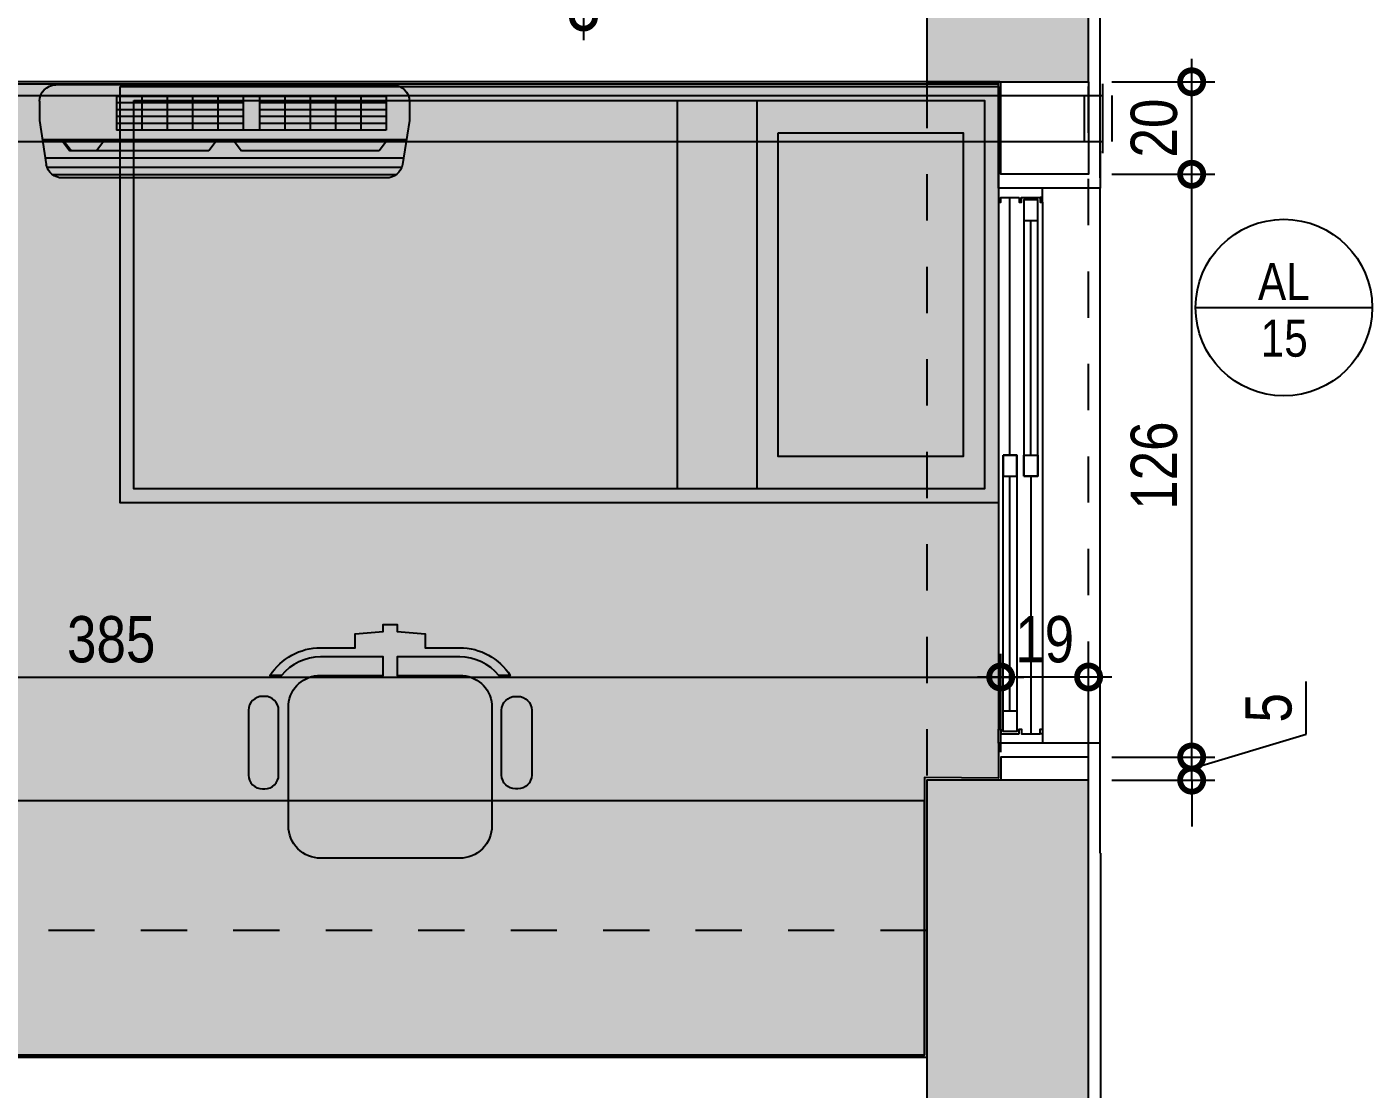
# Model space of a CAD drawing. Header units: metres. Extents: x -41 to 570, y -54 to 184.
# Drawn here: x 19.083 to 21.993, y -3.198 to -0.901 of the extents above; entities that cross this region are included whole.
import ezdxf
from ezdxf.enums import TextEntityAlignment as Align

# ---------------------------------------------------------------- set-up
doc = ezdxf.new("R2010")
doc.units = ezdxf.units.M
doc.linetypes.add('DASHEDX2', pattern=[1.5, 1, -0.5])
doc.linetypes.add('PUC$0$DASHEDX2', pattern=[1.5, 1, -0.5])
for name, color, linetype in [('1', 232, 'DASHEDX2'), ('4', 2, 'Continuous'), ('ARQ-DIM', 2, 'Continuous'), ('ARQ-SIM', 1, 'Continuous'), ('PUC$0$ARQ-ALV ACAB', 4, 'Continuous'), ('PUC$0$ARQ-ALV OSSO', 5, 'Continuous'), ('PUC$0$ARQ-AUX', 7, 'Continuous'), ('PUC$0$ARQ-AUX1 @ 1', 1, 'Continuous'), ('PUC$0$ARQ-ENCH', 1, 'Continuous'), ('PUC$0$ARQ-MOB', 7, 'Continuous'), ('PUC$0$ARQ-PRJ', 7, 'PUC$0$DASHEDX2'), ('PUC$0$MAUROAMARELO', 162, 'Continuous')]:
    doc.layers.add(name, color=color, linetype=linetype)
doc.layers.add('PUC$0$ARQ-FORRO', color=9, linetype='Continuous', lineweight=5)
doc.styles.add('Adesa', font='ARIALN.TTF')
doc.dimstyles.new('ADESA 1-0050', dxfattribs={"dimtxt": 0.1, "dimasz": 0.1, "dimexe": 0.05, "dimexo": 0.05, "dimgap": 0.03, "dimtad": 1, "dimdec": 1, "dimlfac": 100, "dimzin": 12, "dimtxsty": 'Adesa', "dimblk": 'DOTSMALL', "dimcen": 1, "dimdle": 0.05, "dimclrd": 1, "dimclre": 1, "dimclrt": 256, "dimazin": 3, "dimtm": 1e-09, "dimtfac": 1, "dimtdec": 1, "dimtmove": 1, "dimatfit": 0, "dimldrblk": 'DOTSMALL', "dimfxl": 0.8, "dimtvp": 2, "dimtolj": 1, "dimtzin": 0, "dimarcsym": 0})

# ---------------------------------------------------------------- blocks, each defined once
blk = doc.blocks.new('*U3380')
at = {"color": 0, "linetype": 'ByBlock', "ltscale": 0.5}
for points in [[(0.02, -0.045), (0.03, -0.045), (0.03, -0.05), (0.02, -0.05), (0.02, -0.09), (0.03, -0.09), (0.03, -0.095), (0.02, -0.095), (0.02, -0.09), (0.03, -0.09), (0.03, -0.095), (0, -0.095), (0, 0), (0.03, 0), (0.03, -0.005), (0.02, -0.005), (0.02, -0.045)], [(0.025, -0.01), (0.07, -0.01), (0.07, -0.04), (0.025, -0.04)], [(0.6225, -0.01), (0.5775, -0.01), (0.5775, -0.04), (0.6225, -0.04)], [(1.18, -0.045), (1.17, -0.045), (1.17, -0.05), (1.18, -0.05), (1.18, -0.09), (1.17, -0.09), (1.17, -0.095), (1.18, -0.095), (1.18, -0.09), (1.17, -0.09), (1.17, -0.095), (1.2, -0.095), (1.2, 0), (1.17, 0), (1.17, -0.005), (1.18, -0.005), (1.18, -0.045)], [(0.5775, -0.055), (0.6225, -0.055), (0.6225, -0.085), (0.5775, -0.085)], [(1.175, -0.055), (1.13, -0.055), (1.13, -0.085), (1.175, -0.085)]]:
    blk.add_lwpolyline(points, close=True, dxfattribs=at)
at = {"color": 8, "linetype": 'ByBlock', "ltscale": 0.5}
for points in [[(1.17, 0), (0.03, 0)], [(0.6225, -0.025), (1.18, -0.025)], [(0.5775, -0.07), (0.02, -0.07)], [(1.17, -0.095), (0.03, -0.095)]]:
    blk.add_lwpolyline(points, dxfattribs=at)
at = {"color": 7, "linetype": 'ByBlock', "ltscale": 0.5}
for points in [[(0.6225, -0.01), (0.6225, -0.04), (0.025, -0.04), (0.025, -0.01)], [(0.5775, -0.055), (0.5775, -0.085), (1.175, -0.085), (1.175, -0.055)]]:
    blk.add_lwpolyline(points, close=True, dxfattribs=at)
for points in [[(0.07, -0.025), (0.5775, -0.025)], [(0.6225, -0.07), (1.13, -0.07)]]:
    blk.add_lwpolyline(points, dxfattribs=at)
blk = doc.blocks.new('PUC$0$pl apto tipo 1 puc')
at = {"layer": 'PUC$0$ARQ-ALV ACAB', "elevation": 0}
for points in [[(-36.7482, -1.2276), (-36.7482, 2.7942), (-36.7482, 2.7942), (-36.7482, 3.0243), (-36.3482, 3.0243), (-36.3482, 2.7549), (-35.9417, 2.7549), (-35.9417, 2.585), (-36.3682, 2.585)], [(-36.7483, -1.17), (-36.7482, -1.25), (-36.5282, -1.25), (-36.5284, -1.02)], [(-36.7482, -2.688), (-36.7482, -2.45), (-36.5282, -2.45), (-36.5282, -2.5254), (-36.3682, -2.5246), (-36.3683, -3.125)], [(-36.3683, -3.125), (-32.6898, -3.125)]]:
    blk.add_lwpolyline(points, dxfattribs=at)
at = {"layer": 'PUC$0$ARQ-ALV ACAB'}
blk.add_lwpolyline([(-36.5284, -1.025), (-33.9699, -1.025), (-33.9699, -1.025), (-33.5099, -1.025)], dxfattribs=at)
at = {"layer": 'PUC$0$ARQ-ALV OSSO', "elevation": 0}
for points in [[(-36.7232, -1.02), (-36.7232, -1.22), (-36.5332, -1.22), (-36.5333, -1.02)], [(-36.7232, -2.53), (-36.7232, -2.48), (-36.5332, -2.48), (-36.5332, -2.53)], [(-36.3732, -3.13), (-31.1733, -3.13)]]:
    blk.add_lwpolyline(points, dxfattribs=at)
at = {"layer": 'PUC$0$ARQ-ALV OSSO'}
blk.add_lwpolyline([(-36.5313, -1.02), (-33.9699, -1.02), (-33.5149, -1.02)], dxfattribs=at)
at = {"layer": 'PUC$0$ARQ-AUX', "elevation": 0}
blk.add_lwpolyline([(-36.7482, -2.45), (-36.7482, -1.25)], dxfattribs=at)
at = {"layer": 'PUC$0$ARQ-AUX1 @ 1', "xscale": -1, "rotation": 270}
blk.add_blockref('*U3380', (-36.5282, -2.45, 0), dxfattribs=at)
blk = doc.blocks.new('PUC$0$CAMA-SOLTEIRO')
at = {"flags": 128}
for points in [[(1.9, 0), (0, 0), (0, 0.9), (1.9, 0.9)], [(1.87, 0.03), (0.03, 0.03), (0.03, 0.87), (1.87, 0.87)], [(0.6938, 0.03), (0.5224, 0.03), (0.5224, 0.87), (0.6938, 0.87)], [(0.4762, 0.1), (0.0762, 0.1), (0.0762, 0.8), (0.4762, 0.8)]]:
    blk.add_lwpolyline(points, close=True, dxfattribs=at)
blk = doc.blocks.new('PUC$0$arq-cadeira giro')
at = {"linetype": 'Continuous'}
blk.add_lwpolyline([(-0.25, -0.3062), (-0.18, -0.3062, 0.414214), (-0.15, -0.2762), (-0.15, -0.2712, 0.414214), (-0.18, -0.2412), (-0.25, -0.2412), (-0.32, -0.2412, 0.414214), (-0.35, -0.2712), (-0.35, -0.2762, 0.414214), (-0.32, -0.3062)], format="xyb", close=True, dxfattribs=at)
at = {"layer": 'PUC$0$ARQ-MOB', "linetype": 'Continuous'}
for points in [[(-0.25, 0.3062), (-0.18, 0.3062, -0.414214), (-0.15, 0.2762), (-0.15, 0.2712, -0.414214), (-0.18, 0.2412), (-0.25, 0.2412), (-0.32, 0.2412, -0.414214), (-0.35, 0.2712), (-0.35, 0.2762, -0.414214), (-0.32, 0.3062)], [(-0.25, -0.3062), (-0.18, -0.3062, 0.414214), (-0.15, -0.2762), (-0.15, -0.2712, 0.414214), (-0.18, -0.2412), (-0.25, -0.2412), (-0.32, -0.2412, 0.414214), (-0.35, -0.2712), (-0.35, -0.2762, 0.414214), (-0.32, -0.3062)]]:
    blk.add_lwpolyline(points, format="xyb", close=True, dxfattribs=at)
at = {"layer": 'PUC$0$ARQ-MOB'}
blk.add_lwpolyline([(-0.5052, 0), (-0.5052, 0.0154), (-0.4902, 0.0154), (-0.4852, 0.0754), (-0.4552, 0.0754), (-0.4552, 0.1504, -0.255924), (-0.3952, 0.2599), (-0.3952, 0.2352, 0.223888), (-0.4352, 0.1504), (-0.4352, 0.0154), (-0.3952, 0.0154), (-0.3952, 0.1504, -0.39825), (-0.3325, 0.22), (-0.07, 0.22, -0.414214), (0, 0.15), (0, 0), (0, -0.15, -0.414214), (-0.07, -0.22), (-0.3325, -0.22, -0.39825), (-0.3952, -0.1504), (-0.3952, -0.0154), (-0.4352, -0.0154), (-0.4352, -0.1504, 0.223888), (-0.3952, -0.2352), (-0.3952, -0.2599, -0.255924), (-0.4552, -0.1504), (-0.4552, -0.0754), (-0.4852, -0.0754), (-0.4902, -0.0154), (-0.5052, -0.0154)], format="xyb", close=True, dxfattribs=at)
blk = doc.blocks.new('PUC$0$layout puc 1')
at = {"layer": 'PUC$0$ARQ-MOB'}
blk.add_lwpolyline([(1.9684, 0), (0, 0), (0, -0.55), (1.9684, -0.55)], close=True, dxfattribs=at)
at = {"layer": 'PUC$0$ARQ-MOB', "ltscale": 0.5, "rotation": 90}
blk.add_blockref('PUC$0$arq-cadeira giro', (1.1558, -0.4261), dxfattribs=at)
at = {"layer": 'PUC$0$ARQ-MOB', "zscale": 39.37007874015748}
blk.add_blockref('PUC$0$CAMA-SOLTEIRO', (-0.1599, -2.0949), dxfattribs=at)
blk = doc.blocks.new('PUC$0$pl forro 1')
at = {"layer": 'PUC$0$ARQ-FORRO'}
h = blk.add_hatch(color=256, dxfattribs=at)
h.dxf.hatch_style = 1
h.paths.add_polyline_path([(-0.1602, 0.15), (-0.1601, 1.6503), (0, 1.6495), (0, 2.25), (3.6783, 2.25), (3.6784, 0.15)])
at = {"layer": 'PUC$0$ARQ-FORRO', "elevation": 0}
blk.add_lwpolyline([(-0.1602, 0.15), (-0.1601, 1.6503), (0, 1.6495), (0, 2.25), (3.6783, 2.25), (3.6784, 0.15)], close=True, dxfattribs=at)
blk = doc.blocks.new('PUC$0$E2')
at = {"layer": 'PUC$0$ARQ-PRJ'}
for p, q in [((305.3871, -368.5577), (305.5371, -368.5577)), ((305.4121, -368.5377), (305.5121, -368.5377)), ((305.4121, -368.5977), (305.4121, -368.5577)), ((305.5121, -368.5977), (305.5121, -368.5577)), ((305.4121, -368.5977), (305.5121, -368.5977))]:
    blk.add_line(p, q, dxfattribs=at)
blk = doc.blocks.new('PUC$0$A$Cf3fdf5a0')
at = {"layer": 'PUC$0$ARQ-PRJ', "ltscale": 50}
for p, q in [((4.2322, 0.1243, 0), (-0.1852, 0.1243, 0)), ((4.2322, 0.0243, 0), (-0.1852, 0.0243, 0))]:
    blk.add_line(p, q, dxfattribs=at)
at = {"layer": 'PUC$0$ARQ-PRJ', "rotation": 90.00003548231699}
blk.add_blockref('PUC$0$E2', (-368.7827, -305.388, 0), dxfattribs=at)
blk = doc.blocks.new('PUC$0$Q1')
at = {"layer": 'PUC$0$MAUROAMARELO'}
for p, q in [((240.9288, -387.1183), (240.1619, -387.1183)), ((240.9168, -387.1027), (240.1738, -387.1027)), ((240.8957, -387.0957), (240.1949, -387.0957)), ((240.1453, -387.22), (240.16, -387.125)), ((240.9328, -387.1387), (240.1577, -387.1387)), ((240.9453, -387.22), (240.9307, -387.125)), ((240.9389, -387.1785), (240.151, -387.1785)), ((240.1927, -387.1785), (240.2109, -387.1547)), ((240.1959, -387.1785), (240.2142, -387.1547)), ((240.2684, -387.1547), (240.2109, -387.1547)), ((240.5115, -387.1547), (240.2142, -387.1547)), ((240.2867, -387.1785), (240.2684, -387.1547)), ((240.5298, -387.1785), (240.5115, -387.1547)), ((240.5641, -387.1785), (240.5823, -387.1547)), ((240.8797, -387.1547), (240.5823, -387.1547)), ((240.898, -387.1785), (240.8797, -387.1547)), ((240.3122, -387.2718), (240.3122, -387.1987)), ((240.6214, -387.1987), (240.3122, -387.1987)), ((240.3669, -387.2718), (240.3669, -387.1987)), ((240.4217, -387.2718), (240.4217, -387.1987)), ((240.4764, -387.2718), (240.4764, -387.1987)), ((240.5311, -387.2718), (240.5311, -387.1987)), ((240.5859, -387.2718), (240.5859, -387.1987)), ((240.6214, -387.2718), (240.6214, -387.1987)), ((240.895, -387.1987), (240.6214, -387.1987)), ((240.6761, -387.2718), (240.6761, -387.1987)), ((240.7308, -387.2718), (240.7308, -387.1987)), ((240.7856, -387.2718), (240.7856, -387.1987)), ((240.8403, -387.2718), (240.8403, -387.1987)), ((240.895, -387.2718), (240.895, -387.1987)), ((240.1453, -387.2614), (240.1453, -387.22)), ((240.4202, -387.2135), (240.3122, -387.2135)), ((240.4202, -387.2283), (240.3122, -387.2283)), ((240.4833, -387.2135), (240.4202, -387.2135)), ((240.4833, -387.2283), (240.4202, -387.2283)), ((240.5464, -387.2135), (240.4833, -387.2135)), ((240.5464, -387.2283), (240.4833, -387.2283)), ((240.5859, -387.2135), (240.5464, -387.2135)), ((240.5859, -387.2283), (240.5464, -387.2283)), ((240.7294, -387.2135), (240.6214, -387.2135)), ((240.7294, -387.2283), (240.6214, -387.2283)), ((240.7925, -387.2135), (240.7294, -387.2135)), ((240.7925, -387.2283), (240.7294, -387.2283)), ((240.8556, -387.2135), (240.7925, -387.2135)), ((240.8556, -387.2283), (240.7925, -387.2283)), ((240.895, -387.2135), (240.8556, -387.2135)), ((240.895, -387.2283), (240.8556, -387.2283)), ((240.9453, -387.2614), (240.9453, -387.22)), ((240.4202, -387.2431), (240.3122, -387.2431)), ((240.4202, -387.2578), (240.3122, -387.2578)), ((240.4833, -387.2431), (240.4202, -387.2431)), ((240.4833, -387.2578), (240.4202, -387.2578)), ((240.5464, -387.2431), (240.4833, -387.2431)), ((240.5464, -387.2578), (240.4833, -387.2578)), ((240.5859, -387.2431), (240.5464, -387.2431)), ((240.5859, -387.2578), (240.5464, -387.2578)), ((240.7294, -387.2431), (240.6214, -387.2431)), ((240.7294, -387.2578), (240.6214, -387.2578)), ((240.7925, -387.2431), (240.7294, -387.2431)), ((240.7925, -387.2578), (240.7294, -387.2578)), ((240.8556, -387.2431), (240.7925, -387.2431)), ((240.8556, -387.2578), (240.7925, -387.2578)), ((240.895, -387.2431), (240.8556, -387.2431)), ((240.895, -387.2578), (240.8556, -387.2578)), ((240.9098, -387.2969), (240.1808, -387.2969)), ((240.6214, -387.2718), (240.3122, -387.2718)), ((240.895, -387.2718), (240.6214, -387.2718))]:
    blk.add_line(p, q, dxfattribs=at)
for centre, start, end in [((240.1949, -387.1312), 90, 170), ((240.8957, -387.1312), 10, 90), ((240.1808, -387.2614), 180, 270), ((240.9098, -387.2614), 270, 0)]:
    blk.add_arc(centre, 0.0355, start, end, dxfattribs=at)
blk = doc.blocks.new('PUC$0$A$C2e7cd6c0')
at = {"layer": 'PUC$0$MAUROAMARELO', "xscale": -1}
blk.add_blockref('PUC$0$Q1', (231.4646, 391.1828, 0), dxfattribs=at)
blk = doc.blocks.new('PUC')
at = {"layer": 'PUC$0$ARQ-ALV ACAB', "elevation": 0}
blk.add_lwpolyline([(-21.4055, 2.688), (-21.405, 4.0099), (-21.235, 4.0099), (-21.2352, 3.885)], dxfattribs=at)
at = {"layer": 'PUC$0$ARQ-ALV OSSO', "xscale": -1, "rotation": 180}
blk.add_blockref('PUC$0$pl apto tipo 1 puc', (15.3432, 0), dxfattribs=at)
at = {"layer": 'PUC$0$ARQ-ENCH'}
for name, p in [('PUC$0$A$Cf3fdf5a0', (-21.1851, 1.025)), ('PUC$0$A$C2e7cd6c0', (-10.43, -2.8592, 0))]:
    blk.add_blockref(name, p, dxfattribs=at)
at = {"layer": 'PUC$0$ARQ-FORRO'}
blk.add_blockref('PUC$0$pl forro 1', (-21.0249, 0.8751, 0), dxfattribs=at)
at = {"layer": 'PUC$0$ARQ-MOB', "color": 6}
blk.add_blockref('PUC$0$layout puc 1', (-21.025, 3.125, 0), dxfattribs=at)
blk = doc.blocks.new('TIPO COTA$0$Chamada_planta')
at = {"layer": 'ARQ-SIM'}
blk.add_line((-1.273, 0), (1.273, 0), dxfattribs=at)
blk.add_circle((0, 0), 1.273, dxfattribs=at)
at = {"layer": 'ARQ-SIM', "color": 2, "style": 'Adesa'}
for tag, p in [('NUMERO', (0, 0.234)), ('C.D.', (0, -0.272))]:
    blk.add_attdef(tag, text='', height=0.5, dxfattribs=at).set_placement(p, align=Align.MIDDLE_CENTER)
blk = doc.blocks.new('_DotSmall')
at = {"color": 0, "linetype": 'ByBlock', "const_width": 0.5}
blk.add_lwpolyline([(-0.0625, 0, 1), (0.0625, 0, 1)], format="xyb", close=True, dxfattribs=at)
blk = doc.blocks.new('*D1376')
at = {"layer": 'ARQ-DIM', "color": 1, "lineweight": -2, "transparency": 16777216}
for p, q in [((17.3416, -2.4068), (17.3416, -2.257)), ((21.19, -2.4697), (21.19, -2.257)), ((17.2916, -2.307), (21.24, -2.307))]:
    blk.add_line(p, q, dxfattribs=at)
at = {"layer": 'Defpoints', "color": 0, "transparency": 16777216}
for p in [(21.19, -2.307), (17.3416, -2.4568), (21.19, -2.5197, 0)]:
    blk.add_point(p, dxfattribs=at)
at = {"layer": 'ARQ-DIM', "color": 1, "lineweight": -2, "transparency": 16777216, "xscale": 0.1, "yscale": 0.1, "zscale": 0.1, "rotation": 180}
blk.add_blockref('_DotSmall', (17.3416, -2.307), dxfattribs=at)
at = {"layer": 'ARQ-DIM', "color": 1, "lineweight": -2, "transparency": 16777216, "xscale": 0.1, "yscale": 0.1, "zscale": 0.1}
blk.add_blockref('_DotSmall', (21.19, -2.307), dxfattribs=at)
at = {"layer": 'ARQ-DIM', "transparency": 16777216, "insert": (19.2658, -2.226), "char_height": 0.1, "attachment_point": 5, "style": 'Adesa'}
blk.add_mtext('\\A1;385', dxfattribs=at)
blk = doc.blocks.new('*D1377')
at = {"layer": 'ARQ-DIM', "color": 1, "lineweight": -2, "transparency": 16777216}
for p, q in [((21.19, -2.4697), (21.19, -2.257)), ((21.38, -2.4708), (21.38, -2.257)), ((21.43, -2.307), (21.14, -2.307))]:
    blk.add_line(p, q, dxfattribs=at)
at = {"layer": 'Defpoints', "color": 0, "transparency": 16777216}
for p in [(21.19, -2.307), (21.19, -2.5197, 0), (21.38, -2.5208, 0)]:
    blk.add_point(p, dxfattribs=at)
at = {"layer": 'ARQ-DIM', "color": 1, "lineweight": -2, "transparency": 16777216, "xscale": 0.1, "yscale": 0.1, "zscale": 0.1, "rotation": 180}
blk.add_blockref('_DotSmall', (21.19, -2.307), dxfattribs=at)
at = {"layer": 'ARQ-DIM', "color": 1, "lineweight": -2, "transparency": 16777216, "xscale": 0.1, "yscale": 0.1, "zscale": 0.1}
blk.add_blockref('_DotSmall', (21.38, -2.307), dxfattribs=at)
at = {"layer": 'ARQ-DIM', "transparency": 16777216, "insert": (21.285, -2.226), "char_height": 0.1, "attachment_point": 5, "style": 'Adesa'}
blk.add_mtext('\\A1;19', dxfattribs=at)
blk = doc.blocks.new('*D1388')
at = {"layer": 'ARQ-DIM', "color": 1, "lineweight": -2, "transparency": 16777216}
for p, q in [((20.2874, 2.6399), (20.2874, -0.93)), ((20.8282, 2.5899), (20.2374, 2.5899)), ((20.8282, -0.88), (20.2374, -0.88))]:
    blk.add_line(p, q, dxfattribs=at)
at = {"layer": 'Defpoints', "color": 0, "transparency": 16777216}
for p in [(20.8782, 2.5899, 0), (20.2874, -0.88), (20.8782, -0.88)]:
    blk.add_point(p, dxfattribs=at)
at = {"layer": 'ARQ-DIM', "color": 1, "lineweight": -2, "transparency": 16777216, "xscale": 0.1, "yscale": 0.1, "zscale": 0.1}
for p, rotation in [((20.2874, 2.5899), 90), ((20.2874, -0.88), 270)]:
    blk.add_blockref('_DotSmall', p, dxfattribs=dict(at, rotation=rotation))
at = {"layer": 'ARQ-DIM', "transparency": 16777216, "insert": (20.2064, 0.8549), "char_height": 0.1, "attachment_point": 5, "rotation": 90, "style": 'Adesa'}
blk.add_mtext('\\A1;347', dxfattribs=at)
blk = doc.blocks.new('*D1737')
at = {"layer": 'ARQ-DIM', "color": 1, "lineweight": -2, "transparency": 16777216}
for p, q in [((21.603, -1.27), (21.603, -0.97)), ((21.43, -1.02), (21.653, -1.02)), ((21.43, -1.22), (21.653, -1.22))]:
    blk.add_line(p, q, dxfattribs=at)
at = {"layer": 'Defpoints', "color": 0, "transparency": 16777216}
for p in [(21.38, -1.02, 0), (21.603, -1.02), (21.38, -1.22, 0)]:
    blk.add_point(p, dxfattribs=at)
at = {"layer": 'ARQ-DIM', "color": 1, "lineweight": -2, "transparency": 16777216, "xscale": 0.1, "yscale": 0.1, "zscale": 0.1}
for p, rotation in [((21.603, -1.02), 90), ((21.603, -1.22), 270)]:
    blk.add_blockref('_DotSmall', p, dxfattribs=dict(at, rotation=rotation))
at = {"layer": 'ARQ-DIM', "transparency": 16777216, "insert": (21.5219, -1.12), "char_height": 0.1, "attachment_point": 5, "rotation": 90, "style": 'Adesa'}
blk.add_mtext('\\A1;20', dxfattribs=at)
blk = doc.blocks.new('*D1738')
at = {"layer": 'ARQ-DIM', "color": 1, "lineweight": -2, "transparency": 16777216}
for p, q in [((21.603, -2.53), (21.603, -1.17)), ((21.43, -1.22), (21.653, -1.22)), ((21.43, -2.48), (21.653, -2.48))]:
    blk.add_line(p, q, dxfattribs=at)
at = {"layer": 'Defpoints', "color": 0, "transparency": 16777216}
for p in [(21.38, -1.22, 0), (21.603, -1.22), (21.38, -2.48, 0)]:
    blk.add_point(p, dxfattribs=at)
at = {"layer": 'ARQ-DIM', "color": 1, "lineweight": -2, "transparency": 16777216, "xscale": 0.1, "yscale": 0.1, "zscale": 0.1}
for p, rotation in [((21.603, -1.22), 90), ((21.603, -2.48), 270)]:
    blk.add_blockref('_DotSmall', p, dxfattribs=dict(at, rotation=rotation))
at = {"layer": 'ARQ-DIM', "transparency": 16777216, "insert": (21.5219, -1.85), "char_height": 0.1, "attachment_point": 5, "rotation": 90, "style": 'Adesa'}
blk.add_mtext('\\A1;126', dxfattribs=at)
blk = doc.blocks.new('*D1739')
at = {"layer": 'ARQ-DIM', "color": 1, "lineweight": -2, "transparency": 16777216}
for p, q in [((21.8506, -2.4307), (21.8506, -2.3164)), ((21.603, -2.48), (21.603, -2.38)), ((21.603, -2.505), (21.8506, -2.4307)), ((21.43, -2.48), (21.653, -2.48)), ((21.603, -2.53), (21.603, -2.48)), ((21.603, -2.53), (21.603, -2.48)), ((21.43, -2.53), (21.653, -2.53)), ((21.603, -2.53), (21.603, -2.63))]:
    blk.add_line(p, q, dxfattribs=at)
at = {"layer": 'Defpoints', "color": 0, "transparency": 16777216}
for p in [(21.38, -2.48, 0), (21.603, -2.48), (21.38, -2.53, 0)]:
    blk.add_point(p, dxfattribs=at)
at = {"layer": 'ARQ-DIM', "color": 1, "lineweight": -2, "transparency": 16777216, "xscale": 0.1, "yscale": 0.1, "zscale": 0.1}
for p, rotation in [((21.603, -2.48), 270), ((21.603, -2.53), 90)]:
    blk.add_blockref('_DotSmall', p, dxfattribs=dict(at, rotation=rotation))
at = {"layer": 'ARQ-DIM', "transparency": 16777216, "insert": (21.7697, -2.3735), "char_height": 0.1, "attachment_point": 5, "rotation": 90, "style": 'Adesa'}
blk.add_mtext('\\A1;5', dxfattribs=at)
blk = doc.blocks.new('est-lo-08-6sa-r00')
at = {"layer": '4'}
h = blk.add_hatch(color=8, dxfattribs=at)
h.dxf.hatch_style = 1
h.paths.add_polyline_path([(72.453596, -775.948263), (89.987707, -768.630138), (31.827874, -629.280097), (14.293763, -636.598222)], flags=17)
h.paths.add_polyline_path([(-113.904934, -1069.376461), (37.44213, -1006.209491), (30.123852, -988.675012), (-103.689101, -1044.523858), (-278.930329, -624.648636), (-286.248454, -607.114525), (-286.248475, -607.114534), (-307.05579, -557.260535), (-324.58988, -564.57865)])
h.paths.add_polyline_path([(-3206.956631, -1758.910157), (-3258.953832, -1634.325684), (-3291.25351, -1647.80644), (-3239.256309, -1772.390913)])
h.paths.add_polyline_path([(-2993.189754, -2271.092218), (-3020.151167, -2206.492821), (-3034.916841, -2212.655496), (-3140.452498, -1959.793707), (-3125.686931, -1953.631076), (-3148.796798, -1898.260198), (-3181.096477, -1911.740954), (-3025.489432, -2284.572974)])
h.paths.add_polyline_path([(-2947.092821, -1013.293024), (-2914.793142, -999.812268), (-2953.309588, -907.527473), (-2985.609266, -921.008229)])
h.paths.add_polyline_path([(-2727.356492, -1539.777801), (-2695.056814, -1526.297045), (-2733.573259, -1434.01225), (-2765.872938, -1447.493006)])
h.paths.add_polyline_path([(2122.48851, 465.414809), (2070.491309, 589.999283), (2038.191631, 576.518527), (2090.188832, 451.934053)])
h.paths.add_polyline_path([(2012.331384, 729.349548), (1857.495359, 1100.334221), (1825.19568, 1086.853465), (1852.1572, 1022.254111), (1866.922767, 1028.416743), (1971.687405, 777.4023), (1956.921838, 771.239669), (1980.031705, 715.868792)])
h.paths.add_polyline_path([(2336.253806, -46.763456), (2180.644029, 326.07511), (2148.34435, 312.594354), (2171.454218, 257.223477), (2186.219785, 263.386109), (2291.758175, 10.517772), (2276.992608, 4.355141), (2303.954128, -60.244212)])
h.paths.add_polyline_path([(-385.517235, -426.387329), (-595.433068, 76.567703), (-627.732746, 63.086948), (-600.771226, -1.512406), (-586.005659, 4.650226), (-426.161214, -378.334576), (-440.926781, -384.497208), (-417.816914, -439.868085)])
h.paths.add_polyline_path([(-83.249658, 290.335142), (-592.661728, 77.724364), (-382.747194, -425.227558), (-365.213083, -417.909434), (-567.809492, 67.508377), (-108.231212, 259.320275), (-7.318125, 17.534111), (-242.644353, -80.682824), (-140.96112, -324.314257), (-70.363251, -294.849176), (-77.681376, -277.315065), (-130.745133, -299.462021), (-217.792117, -90.898811), (0, 0), (87.04691, -208.563033), (33.983152, -230.709989), (41.301277, -248.2441), (126.664713, -212.616388), (103.554846, -157.245511), (88.789278, -163.408142), (-71.053705, 219.573157), (-56.288138, 225.735788)])
h.paths.add_polyline_path([(395.505667, -856.765828), (368.544148, -792.166475), (353.77858, -798.329106), (193.165052, -413.501599), (207.93062, -407.338968), (184.820752, -351.968091), (-61.579651, -454.806999), (-28.452664, -534.169213), (-10.918528, -526.85106), (-36.727415, -465.022986), (159.839199, -382.982958), (355.887864, -852.712473), (159.32125, -934.752501), (132.748402, -871.073625), (115.214297, -878.391765), (141.787139, -942.070626), (123.33018, -949.773915), (130.648305, -967.308026)])
h.paths.add_polyline_path([(-2506.849069, -2068.110104), (-2474.549391, -2054.629348), (-2513.065836, -1962.344553), (-2545.365515, -1975.825309)])
h.paths.add_polyline_path([(-2448.754924, -805.304224), (-2411.841008, -789.897642), (-2450.357453, -697.612846), (-2487.27137, -713.019428)])
h.paths.add_polyline_path([(-2277.356152, -1215.972989), (-2240.442235, -1200.566407), (-2278.958681, -1108.281611), (-2315.872597, -1123.688193)])
h.paths.add_polyline_path([(-2180.680405, -1447.606534), (-2143.766489, -1432.199951), (-2182.282934, -1339.915156), (-2219.196851, -1355.321738)])
h.paths.add_polyline_path([(-2008.511897, -1860.11957), (-1971.59798, -1844.712987), (-2010.114425, -1752.428192), (-2047.028342, -1767.834774)])
h.paths.add_polyline_path([(-1950.417031, -597.315415), (-1918.117353, -583.834659), (-1956.633798, -491.549864), (-1988.933477, -505.03062)])
h.paths.add_polyline_path([(-1779.018259, -1007.98418), (-1746.71858, -994.503424), (-1785.235026, -902.218629), (-1817.534704, -915.699385)])
h.paths.add_polyline_path([(-1682.342513, -1239.617725), (-1650.042834, -1226.136969), (-1688.559279, -1133.852174), (-1720.858958, -1147.33293)])
h.paths.add_polyline_path([(-1510.174004, -1652.130761), (-1477.874325, -1638.650005), (-1516.390771, -1546.36521), (-1548.690449, -1559.845966)])
h.paths.add_polyline_path([(-1456.693377, -391.252433), (-1424.393698, -377.771677), (-1462.910144, -285.486882), (-1495.209822, -298.967638)])
h.paths.add_polyline_path([(-1285.294604, -801.921198), (-1252.994926, -788.440442), (-1291.511371, -696.155647), (-1323.811049, -709.636403)])
h.paths.add_polyline_path([(-1188.618858, -1033.554743), (-1156.319179, -1020.073987), (-1194.835625, -927.789192), (-1227.135303, -941.269948)])
h.paths.add_polyline_path([(-1016.450349, -1446.067779), (-984.15067, -1432.587023), (-1022.667116, -1340.302228), (-1054.966794, -1353.782984)])
h.paths.add_polyline_path([(-962.969722, -185.189451), (-930.670043, -171.708695), (-969.186489, -79.4239), (-1001.486167, -92.904656)])
h.paths.add_polyline_path([(-791.570949, -595.858216), (-759.271271, -582.37746), (-797.787716, -490.092665), (-830.087394, -503.573421)])
h.paths.add_polyline_path([(-694.895203, -827.491761), (-662.595524, -814.011005), (-701.11197, -721.72621), (-733.411648, -735.206966)])
h.paths.add_polyline_path([(-522.726694, -1240.004797), (-490.427016, -1226.524041), (-528.943461, -1134.239246), (-561.243139, -1147.720002)])
h.paths.add_polyline_path([(1351.53574, 780.804163), (1383.835419, 794.284919), (1345.318973, 886.569714), (1313.019295, 873.088958)])
h.paths.add_polyline_path([(353.014255, 364.056225), (385.313934, 377.536981), (346.797488, 469.821776), (314.49781, 456.341021)])
h.paths.add_polyline_path([(848.583606, 570.889536), (885.497522, 586.296119), (846.981077, 678.580914), (810.067161, 663.174332)])
h.paths.add_polyline_path([(524.412013, -46.610109), (556.711692, -33.129353), (518.195247, 59.155442), (485.895568, 45.674686)])
h.paths.add_polyline_path([(1019.981364, 160.223202), (1056.895281, 175.629784), (1018.378835, 267.91458), (981.464919, 252.507997)])
h.paths.add_polyline_path([(621.088297, -278.244942), (653.387976, -264.764186), (614.87153, -172.479391), (582.571852, -185.960147)])
h.paths.add_polyline_path([(1116.657648, -71.411631), (1153.571565, -56.005049), (1115.055119, 36.279746), (1078.141203, 20.873164)])
h.paths.add_polyline_path([(1571.272069, 254.319386), (1603.571747, 267.800142), (1565.055302, 360.084937), (1532.755624, 346.604181)])
h.paths.add_polyline_path([(793.256806, -690.757979), (825.556485, -677.277223), (787.040039, -584.992428), (754.740361, -598.473183)])
h.paths.add_polyline_path([(1288.825976, -483.924234), (1325.739893, -468.517652), (1287.223447, -376.232856), (1250.309531, -391.639439)])
h.paths.add_polyline_path([(1791.777927, -274.009167), (1824.077605, -260.528411), (1785.56116, -168.243616), (1753.261481, -181.724371)])
h.paths.add_polyline_path([(-3349.413449, -1508.456443), (-3317.113664, -1494.975643), (-3340.223531, -1439.604766), (-3354.989097, -1445.767396), (-3459.75382, -1194.75275), (-3444.988254, -1188.590119), (-3471.949774, -1123.990766), (-3504.249559, -1137.471566)])
h.paths.add_polyline_path([(-359.658373, -579.215013), (-336.548603, -634.585903), (-321.782404, -628.423035), (-161.169457, -1013.250898), (-175.934676, -1019.413357), (-148.973267, -1084.012692), (-116.674634, -1070.532432), (-327.358782, -565.734293), (-359.65846, -579.215049)])
at = {"layer": '1'}
for points in [[(2070.491309, 589.999283), (2012.331384, 729.349548)], [(1980.031705, 715.868792), (2038.191631, 576.518527)], [(2050.709472, 546.525967), (1716.641212, 407.097561)]]:
    blk.add_lwpolyline(points, dxfattribs=at)
at = {"layer": '4', "linetype": 'Continuous'}
for points in [[(2012.331384, 729.349548), (1857.495359, 1100.334221), (1825.19568, 1086.853465), (1852.1572, 1022.254111), (1866.922767, 1028.416743), (1971.687405, 777.4023), (1956.921838, 771.239669), (1980.031705, 715.868792), (2012.331384, 729.349548)], [(2122.48851, 465.414809), (2070.491309, 589.999283), (2038.191631, 576.518527), (2090.188832, 451.934053), (2122.48851, 465.414809)]]:
    blk.add_lwpolyline(points, dxfattribs=at)

msp = doc.modelspace()

# ---------------------------------------------------------------- block references
at = {"rotation": 180}
msp.add_blockref('PUC', (0, 0), dxfattribs=at)
at = {"linetype": 'Continuous', "xscale": 0.01, "yscale": 0.01, "zscale": 0.01, "rotation": 337.346050855639}
msp.add_blockref('est-lo-08-6sa-r00', (0, 0), dxfattribs=at)
at = {"layer": 'ARQ-SIM'}
ref = msp.add_blockref('TIPO COTA$0$Chamada_planta', (21.8024, -1.5082), dxfattribs=dict(at, xscale=0.15, yscale=0.15, zscale=0.15))
ref.add_attrib('NUMERO', 'AL', dxfattribs={"color": 2, "height": 0.08, "style": 'Adesa'}).set_placement((21.8024, -1.4519), align=Align.MIDDLE_CENTER)
ref.add_attrib('C.D.', '15', dxfattribs={"color": 2, "height": 0.08, "style": 'Adesa'}).set_placement((21.8032, -1.5743), align=Align.MIDDLE_CENTER)

# ---------------------------------------------------------------- dimensions: what is measured, and where the dimension line sits
at = {"layer": 'ARQ-DIM'}
for base, p1, p2, angle, picture, middle in [((20.2874, -0.88), (20.8782, 2.5899, 0), (20.8782, -0.88), 90, '*D1388', (20.2064, 0.8549)), ((21.603, -1.02), (21.38, -1.22, 0), (21.38, -1.02, 0), 270, '*D1737', (21.5219, -1.12)), ((21.603, -1.22), (21.38, -2.48, 0), (21.38, -1.22, 0), 270, '*D1738', (21.5219, -1.85)), ((21.19, -2.307), (21.38, -2.5208, 0), (21.19, -2.5197, 0), 180, '*D1377', (21.285, -2.226)), ((21.603, -2.48), (21.38, -2.53, 0), (21.38, -2.48, 0), 270, '*D1739', (21.7697, -2.4007))]:
    dim = msp.add_linear_dim(base=base, p1=p1, p2=p2, angle=angle, dimstyle='ADESA 1-0050', dxfattribs=at)
    dim.commit()
    dim.dimension.update_dxf_attribs({"geometry": picture, "text_midpoint": middle})
dim = msp.add_linear_dim(base=(21.19, -2.307), p1=(17.3416, -2.4568), p2=(21.19, -2.5197, 0), angle=180, dimstyle='ADESA 1-0050', override={"dimdec": 0}, dxfattribs=at)
dim.commit()
dim.dimension.update_dxf_attribs({"geometry": '*D1376', "text_midpoint": (19.2658, -2.226)})

doc.saveas('drawing.dxf')
